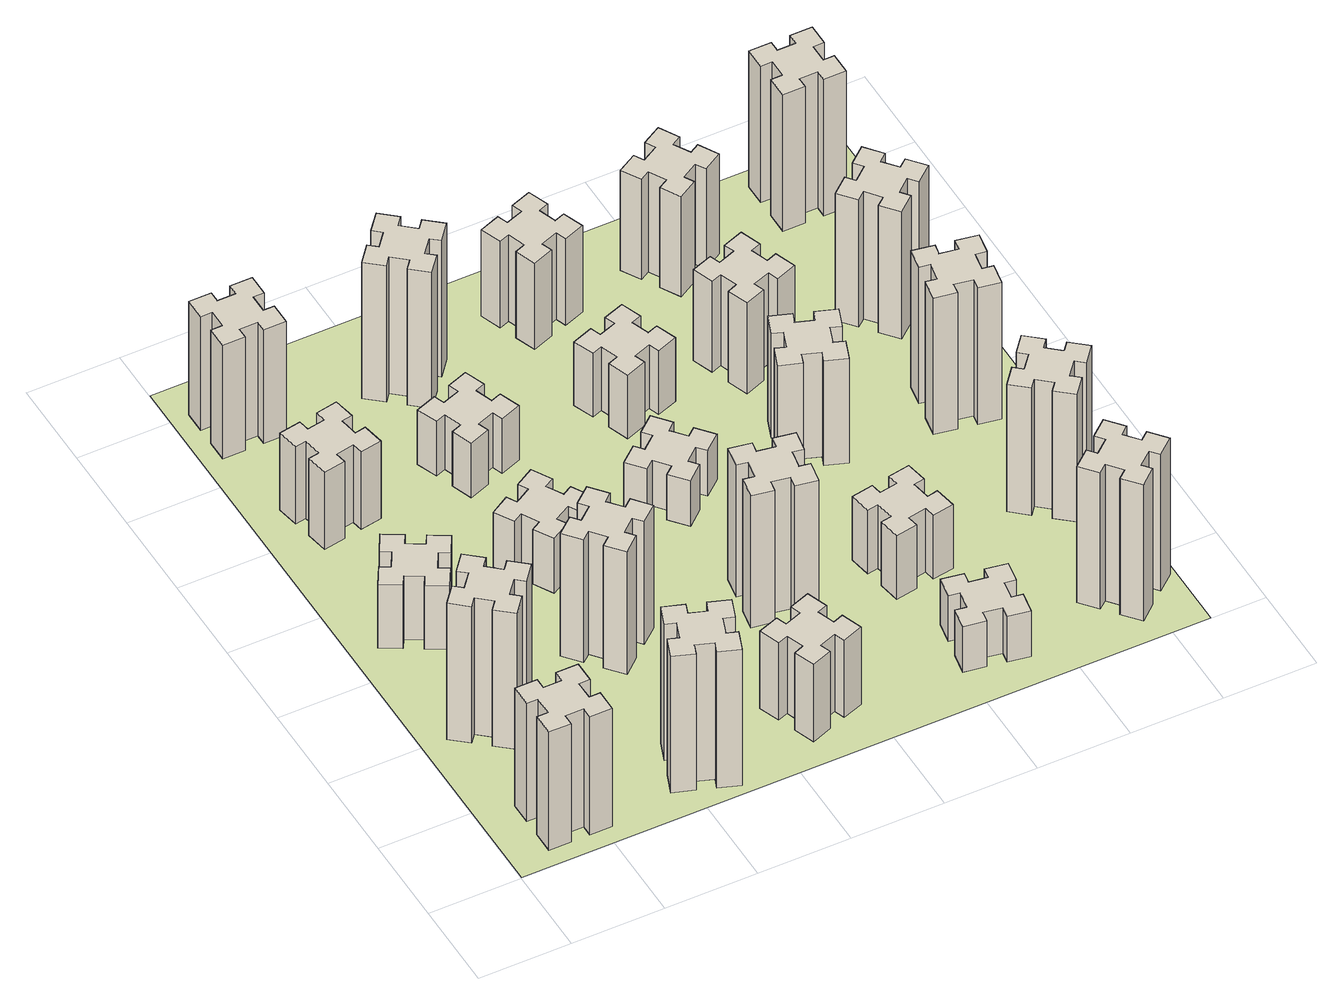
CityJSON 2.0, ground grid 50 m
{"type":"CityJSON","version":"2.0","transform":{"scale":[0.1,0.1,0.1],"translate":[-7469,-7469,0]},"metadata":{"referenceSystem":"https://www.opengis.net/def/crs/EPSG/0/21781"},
"CityObjects":{
"building1":{"type":"Building","attributes":{"class":"1000","function":"1000","usage":"1000","yearOfConstruction":2016,"roofType":"1000","measuredHeight":78,"storeysAboveGround":30,"storeysBelowGround":0},"geometry":[{"type":"Solid","lod":"1","boundaries":[[[[0,1,2,3,4,5,6,7,8,9,10,11,12,13,14,15,16,17,18,19]],[[17,16,20,21]],[[16,15,22,20]],[[15,14,23,22]],[[14,13,24,23]],[[13,12,25,24]],[[12,11,26,25]],[[11,10,27,26]],[[10,9,28,27]],[[9,8,29,28]],[[8,7,30,29]],[[7,6,31,30]],[[6,5,32,31]],[[5,4,33,32]],[[4,3,34,33]],[[3,2,35,34]],[[2,1,36,35]],[[1,0,37,36]],[[0,19,38,37]],[[19,18,39,38]],[[18,17,21,39]],[[24,25,26,27,28,29,30,31,32,33,34,35,36,37,38,39,21,20,22,23]]]]}]},
"building2":{"type":"Building","attributes":{"class":"1000","function":"1000","usage":"1000","yearOfConstruction":2016,"roofType":"1000","measuredHeight":90,"storeysAboveGround":30,"storeysBelowGround":0},"geometry":[{"type":"Solid","lod":"1","boundaries":[[[[40,41,42,43,44,45,46,47,48,49,50,51,52,53,54,55,56,57,58,59]],[[57,56,60,61]],[[56,55,62,60]],[[55,54,63,62]],[[54,53,64,63]],[[53,52,65,64]],[[52,51,66,65]],[[51,50,67,66]],[[50,49,68,67]],[[49,48,69,68]],[[48,47,70,69]],[[47,46,71,70]],[[46,45,72,71]],[[45,44,73,72]],[[44,43,74,73]],[[43,42,75,74]],[[42,41,76,75]],[[41,40,77,76]],[[40,59,78,77]],[[59,58,79,78]],[[58,57,61,79]],[[64,65,66,67,68,69,70,71,72,73,74,75,76,77,78,79,61,60,62,63]]]]}]},
"building3":{"type":"Building","attributes":{"class":"1000","function":"1000","usage":"1000","yearOfConstruction":2016,"roofType":"1000","measuredHeight":42,"storeysAboveGround":30,"storeysBelowGround":0},"geometry":[{"type":"Solid","lod":"1","boundaries":[[[[80,81,82,83,84,85,86,87,88,89,90,91,92,93,94,95,96,97,98,99]],[[97,96,100,101]],[[96,95,102,100]],[[95,94,103,102]],[[94,93,104,103]],[[93,92,105,104]],[[92,91,106,105]],[[91,90,107,106]],[[90,89,108,107]],[[89,88,109,108]],[[88,87,110,109]],[[87,86,111,110]],[[86,85,112,111]],[[85,84,113,112]],[[84,83,114,113]],[[83,82,115,114]],[[82,81,116,115]],[[81,80,117,116]],[[80,99,118,117]],[[99,98,119,118]],[[98,97,101,119]],[[104,105,106,107,108,109,110,111,112,113,114,115,116,117,118,119,101,100,102,103]]]]}]},
"building4":{"type":"Building","attributes":{"class":"1000","function":"1000","usage":"1000","yearOfConstruction":2016,"roofType":"1000","measuredHeight":51,"storeysAboveGround":30,"storeysBelowGround":0},"geometry":[{"type":"Solid","lod":"1","boundaries":[[[[120,121,122,123,124,125,126,127,128,129,130,131,132,133,134,135,136,137,138,139]],[[137,136,140,141]],[[136,135,142,140]],[[135,134,143,142]],[[134,133,144,143]],[[133,132,145,144]],[[132,131,146,145]],[[131,130,147,146]],[[130,129,148,147]],[[129,128,149,148]],[[128,127,150,149]],[[127,126,151,150]],[[126,125,152,151]],[[125,124,153,152]],[[124,123,154,153]],[[123,122,155,154]],[[122,121,156,155]],[[121,120,157,156]],[[120,139,158,157]],[[139,138,159,158]],[[138,137,141,159]],[[144,145,146,147,148,149,150,151,152,153,154,155,156,157,158,159,141,140,142,143]]]]}]},
"building5":{"type":"Building","attributes":{"class":"1000","function":"1000","usage":"1000","yearOfConstruction":2016,"roofType":"1000","measuredHeight":90,"storeysAboveGround":30,"storeysBelowGround":0},"geometry":[{"type":"Solid","lod":"1","boundaries":[[[[160,161,162,163,164,165,166,167,168,169,170,171,172,173,174,175,176,177,178,179]],[[177,176,180,181]],[[176,175,182,180]],[[175,174,183,182]],[[174,173,184,183]],[[173,172,185,184]],[[172,171,186,185]],[[171,170,187,186]],[[170,169,188,187]],[[169,168,189,188]],[[168,167,190,189]],[[167,166,191,190]],[[166,165,192,191]],[[165,164,193,192]],[[164,163,194,193]],[[163,162,195,194]],[[162,161,196,195]],[[161,160,197,196]],[[160,179,198,197]],[[179,178,199,198]],[[178,177,181,199]],[[184,185,186,187,188,189,190,191,192,193,194,195,196,197,198,199,181,180,182,183]]]]}]},
"building6":{"type":"Building","attributes":{"class":"1000","function":"1000","usage":"1000","yearOfConstruction":2016,"roofType":"1000","measuredHeight":75,"storeysAboveGround":30,"storeysBelowGround":0},"geometry":[{"type":"Solid","lod":"1","boundaries":[[[[200,201,202,203,204,205,206,207,208,209,210,211,212,213,214,215,216,217,218,219]],[[217,216,220,221]],[[216,215,222,220]],[[215,214,223,222]],[[214,213,224,223]],[[213,212,225,224]],[[212,211,226,225]],[[211,210,227,226]],[[210,209,228,227]],[[209,208,229,228]],[[208,207,230,229]],[[207,206,231,230]],[[206,205,232,231]],[[205,204,233,232]],[[204,203,234,233]],[[203,202,235,234]],[[202,201,236,235]],[[201,200,237,236]],[[200,219,238,237]],[[219,218,239,238]],[[218,217,221,239]],[[224,225,226,227,228,229,230,231,232,233,234,235,236,237,238,239,221,220,222,223]]]]}]},
"building7":{"type":"Building","attributes":{"class":"1000","function":"1000","usage":"1000","yearOfConstruction":2016,"roofType":"1000","measuredHeight":81,"storeysAboveGround":30,"storeysBelowGround":0},"geometry":[{"type":"Solid","lod":"1","boundaries":[[[[240,241,242,243,244,245,246,247,248,249,250,251,252,253,254,255,256,257,258,259]],[[257,256,260,261]],[[256,255,262,260]],[[255,254,263,262]],[[254,253,264,263]],[[253,252,265,264]],[[252,251,266,265]],[[251,250,267,266]],[[250,249,268,267]],[[249,248,269,268]],[[248,247,270,269]],[[247,246,271,270]],[[246,245,272,271]],[[245,244,273,272]],[[244,243,274,273]],[[243,242,275,274]],[[242,241,276,275]],[[241,240,277,276]],[[240,259,278,277]],[[259,258,279,278]],[[258,257,261,279]],[[264,265,266,267,268,269,270,271,272,273,274,275,276,277,278,279,261,260,262,263]]]]}]},
"building8":{"type":"Building","attributes":{"class":"1000","function":"1000","usage":"1000","yearOfConstruction":2016,"roofType":"1000","measuredHeight":36,"storeysAboveGround":30,"storeysBelowGround":0},"geometry":[{"type":"Solid","lod":"1","boundaries":[[[[280,281,282,283,284,285,286,287,288,289,290,291,292,293,294,295,296,297,298,299]],[[297,296,300,301]],[[296,295,302,300]],[[295,294,303,302]],[[294,293,304,303]],[[293,292,305,304]],[[292,291,306,305]],[[291,290,307,306]],[[290,289,308,307]],[[289,288,309,308]],[[288,287,310,309]],[[287,286,311,310]],[[286,285,312,311]],[[285,284,313,312]],[[284,283,314,313]],[[283,282,315,314]],[[282,281,316,315]],[[281,280,317,316]],[[280,299,318,317]],[[299,298,319,318]],[[298,297,301,319]],[[304,305,306,307,308,309,310,311,312,313,314,315,316,317,318,319,301,300,302,303]]]]}]},
"building9":{"type":"Building","attributes":{"class":"1000","function":"1000","usage":"1000","yearOfConstruction":2016,"roofType":"1000","measuredHeight":51,"storeysAboveGround":30,"storeysBelowGround":0},"geometry":[{"type":"Solid","lod":"1","boundaries":[[[[320,321,322,323,324,325,326,327,328,329,330,331,332,333,334,335,336,337,338,339]],[[337,336,340,341]],[[336,335,342,340]],[[335,334,343,342]],[[334,333,344,343]],[[333,332,345,344]],[[332,331,346,345]],[[331,330,347,346]],[[330,329,348,347]],[[329,328,349,348]],[[328,327,350,349]],[[327,326,351,350]],[[326,325,352,351]],[[325,324,353,352]],[[324,323,354,353]],[[323,322,355,354]],[[322,321,356,355]],[[321,320,357,356]],[[320,339,358,357]],[[339,338,359,358]],[[338,337,341,359]],[[344,345,346,347,348,349,350,351,352,353,354,355,356,357,358,359,341,340,342,343]]]]}]},
"building10":{"type":"Building","attributes":{"class":"1000","function":"1000","usage":"1000","yearOfConstruction":2016,"roofType":"1000","measuredHeight":36,"storeysAboveGround":30,"storeysBelowGround":0},"geometry":[{"type":"Solid","lod":"1","boundaries":[[[[360,361,362,363,364,365,366,367,368,369,370,371,372,373,374,375,376,377,378,379]],[[377,376,380,381]],[[376,375,382,380]],[[375,374,383,382]],[[374,373,384,383]],[[373,372,385,384]],[[372,371,386,385]],[[371,370,387,386]],[[370,369,388,387]],[[369,368,389,388]],[[368,367,390,389]],[[367,366,391,390]],[[366,365,392,391]],[[365,364,393,392]],[[364,363,394,393]],[[363,362,395,394]],[[362,361,396,395]],[[361,360,397,396]],[[360,379,398,397]],[[379,378,399,398]],[[378,377,381,399]],[[384,385,386,387,388,389,390,391,392,393,394,395,396,397,398,399,381,380,382,383]]]]}]},
"building11":{"type":"Building","attributes":{"class":"1000","function":"1000","usage":"1000","yearOfConstruction":2016,"roofType":"1000","measuredHeight":90,"storeysAboveGround":30,"storeysBelowGround":0},"geometry":[{"type":"Solid","lod":"1","boundaries":[[[[400,401,402,403,404,405,406,407,408,409,410,411,412,413,414,415,416,417,418,419]],[[417,416,420,421]],[[416,415,422,420]],[[415,414,423,422]],[[414,413,424,423]],[[413,412,425,424]],[[412,411,426,425]],[[411,410,427,426]],[[410,409,428,427]],[[409,408,429,428]],[[408,407,430,429]],[[407,406,431,430]],[[406,405,432,431]],[[405,404,433,432]],[[404,403,434,433]],[[403,402,435,434]],[[402,401,436,435]],[[401,400,437,436]],[[400,419,438,437]],[[419,418,439,438]],[[418,417,421,439]],[[424,425,426,427,428,429,430,431,432,433,434,435,436,437,438,439,421,420,422,423]]]]}]},
"building12":{"type":"Building","attributes":{"class":"1000","function":"1000","usage":"1000","yearOfConstruction":2016,"roofType":"1000","measuredHeight":87,"storeysAboveGround":30,"storeysBelowGround":0},"geometry":[{"type":"Solid","lod":"1","boundaries":[[[[440,441,442,443,444,445,446,447,448,449,450,451,452,453,454,455,456,457,458,459]],[[457,456,460,461]],[[456,455,462,460]],[[455,454,463,462]],[[454,453,464,463]],[[453,452,465,464]],[[452,451,466,465]],[[451,450,467,466]],[[450,449,468,467]],[[449,448,469,468]],[[448,447,470,469]],[[447,446,471,470]],[[446,445,472,471]],[[445,444,473,472]],[[444,443,474,473]],[[443,442,475,474]],[[442,441,476,475]],[[441,440,477,476]],[[440,459,478,477]],[[459,458,479,478]],[[458,457,461,479]],[[464,465,466,467,468,469,470,471,472,473,474,475,476,477,478,479,461,460,462,463]]]]}]},
"building13":{"type":"Building","attributes":{"class":"1000","function":"1000","usage":"1000","yearOfConstruction":2016,"roofType":"1000","measuredHeight":30,"storeysAboveGround":30,"storeysBelowGround":0},"geometry":[{"type":"Solid","lod":"1","boundaries":[[[[480,481,482,483,484,485,486,487,488,489,490,491,492,493,494,495,496,497,498,499]],[[497,496,500,501]],[[496,495,502,500]],[[495,494,503,502]],[[494,493,504,503]],[[493,492,505,504]],[[492,491,506,505]],[[491,490,507,506]],[[490,489,508,507]],[[489,488,509,508]],[[488,487,510,509]],[[487,486,511,510]],[[486,485,512,511]],[[485,484,513,512]],[[484,483,514,513]],[[483,482,515,514]],[[482,481,516,515]],[[481,480,517,516]],[[480,499,518,517]],[[499,498,519,518]],[[498,497,501,519]],[[504,505,506,507,508,509,510,511,512,513,514,515,516,517,518,519,501,500,502,503]]]]}]},
"building14":{"type":"Building","attributes":{"class":"1000","function":"1000","usage":"1000","yearOfConstruction":2016,"roofType":"1000","measuredHeight":42,"storeysAboveGround":30,"storeysBelowGround":0},"geometry":[{"type":"Solid","lod":"1","boundaries":[[[[520,521,522,523,524,525,526,527,528,529,530,531,532,533,534,535,536,537,538,539]],[[537,536,540,541]],[[536,535,542,540]],[[535,534,543,542]],[[534,533,544,543]],[[533,532,545,544]],[[532,531,546,545]],[[531,530,547,546]],[[530,529,548,547]],[[529,528,549,548]],[[528,527,550,549]],[[527,526,551,550]],[[526,525,552,551]],[[525,524,553,552]],[[524,523,554,553]],[[523,522,555,554]],[[522,521,556,555]],[[521,520,557,556]],[[520,539,558,557]],[[539,538,559,558]],[[538,537,541,559]],[[544,545,546,547,548,549,550,551,552,553,554,555,556,557,558,559,541,540,542,543]]]]}]},
"building15":{"type":"Building","attributes":{"class":"1000","function":"1000","usage":"1000","yearOfConstruction":2016,"roofType":"1000","measuredHeight":30,"storeysAboveGround":30,"storeysBelowGround":0},"geometry":[{"type":"Solid","lod":"1","boundaries":[[[[560,561,562,563,564,565,566,567,568,569,570,571,572,573,574,575,576,577,578,579]],[[577,576,580,581]],[[576,575,582,580]],[[575,574,583,582]],[[574,573,584,583]],[[573,572,585,584]],[[572,571,586,585]],[[571,570,587,586]],[[570,569,588,587]],[[569,568,589,588]],[[568,567,590,589]],[[567,566,591,590]],[[566,565,592,591]],[[565,564,593,592]],[[564,563,594,593]],[[563,562,595,594]],[[562,561,596,595]],[[561,560,597,596]],[[560,579,598,597]],[[579,578,599,598]],[[578,577,581,599]],[[584,585,586,587,588,589,590,591,592,593,594,595,596,597,598,599,581,580,582,583]]]]}]},
"building16":{"type":"Building","attributes":{"class":"1000","function":"1000","usage":"1000","yearOfConstruction":2016,"roofType":"1000","measuredHeight":57,"storeysAboveGround":30,"storeysBelowGround":0},"geometry":[{"type":"Solid","lod":"1","boundaries":[[[[600,601,602,603,604,605,606,607,608,609,610,611,612,613,614,615,616,617,618,619]],[[617,616,620,621]],[[616,615,622,620]],[[615,614,623,622]],[[614,613,624,623]],[[613,612,625,624]],[[612,611,626,625]],[[611,610,627,626]],[[610,609,628,627]],[[609,608,629,628]],[[608,607,630,629]],[[607,606,631,630]],[[606,605,632,631]],[[605,604,633,632]],[[604,603,634,633]],[[603,602,635,634]],[[602,601,636,635]],[[601,600,637,636]],[[600,619,638,637]],[[619,618,639,638]],[[618,617,621,639]],[[624,625,626,627,628,629,630,631,632,633,634,635,636,637,638,639,621,620,622,623]]]]}]},
"building17":{"type":"Building","attributes":{"class":"1000","function":"1000","usage":"1000","yearOfConstruction":2016,"roofType":"1000","measuredHeight":42,"storeysAboveGround":30,"storeysBelowGround":0},"geometry":[{"type":"Solid","lod":"1","boundaries":[[[[640,641,642,643,644,645,646,647,648,649,650,651,652,653,654,655,656,657,658,659]],[[657,656,660,661]],[[656,655,662,660]],[[655,654,663,662]],[[654,653,664,663]],[[653,652,665,664]],[[652,651,666,665]],[[651,650,667,666]],[[650,649,668,667]],[[649,648,669,668]],[[648,647,670,669]],[[647,646,671,670]],[[646,645,672,671]],[[645,644,673,672]],[[644,643,674,673]],[[643,642,675,674]],[[642,641,676,675]],[[641,640,677,676]],[[640,659,678,677]],[[659,658,679,678]],[[658,657,661,679]],[[664,665,666,667,668,669,670,671,672,673,674,675,676,677,678,679,661,660,662,663]]]]}]},
"building18":{"type":"Building","attributes":{"class":"1000","function":"1000","usage":"1000","yearOfConstruction":2016,"roofType":"1000","measuredHeight":69,"storeysAboveGround":30,"storeysBelowGround":0},"geometry":[{"type":"Solid","lod":"1","boundaries":[[[[680,681,682,683,684,685,686,687,688,689,690,691,692,693,694,695,696,697,698,699]],[[697,696,700,701]],[[696,695,702,700]],[[695,694,703,702]],[[694,693,704,703]],[[693,692,705,704]],[[692,691,706,705]],[[691,690,707,706]],[[690,689,708,707]],[[689,688,709,708]],[[688,687,710,709]],[[687,686,711,710]],[[686,685,712,711]],[[685,684,713,712]],[[684,683,714,713]],[[683,682,715,714]],[[682,681,716,715]],[[681,680,717,716]],[[680,699,718,717]],[[699,698,719,718]],[[698,697,701,719]],[[704,705,706,707,708,709,710,711,712,713,714,715,716,717,718,719,701,700,702,703]]]]}]},
"building19":{"type":"Building","attributes":{"class":"1000","function":"1000","usage":"1000","yearOfConstruction":2016,"roofType":"1000","measuredHeight":60,"storeysAboveGround":30,"storeysBelowGround":0},"geometry":[{"type":"Solid","lod":"1","boundaries":[[[[720,721,722,723,724,725,726,727,728,729,730,731,732,733,734,735,736,737,738,739]],[[737,736,740,741]],[[736,735,742,740]],[[735,734,743,742]],[[734,733,744,743]],[[733,732,745,744]],[[732,731,746,745]],[[731,730,747,746]],[[730,729,748,747]],[[729,728,749,748]],[[728,727,750,749]],[[727,726,751,750]],[[726,725,752,751]],[[725,724,753,752]],[[724,723,754,753]],[[723,722,755,754]],[[722,721,756,755]],[[721,720,757,756]],[[720,739,758,757]],[[739,738,759,758]],[[738,737,741,759]],[[744,745,746,747,748,749,750,751,752,753,754,755,756,757,758,759,741,740,742,743]]]]}]},
"building20":{"type":"Building","attributes":{"class":"1000","function":"1000","usage":"1000","yearOfConstruction":2016,"roofType":"1000","measuredHeight":90,"storeysAboveGround":30,"storeysBelowGround":0},"geometry":[{"type":"Solid","lod":"1","boundaries":[[[[760,761,762,763,764,765,766,767,768,769,770,771,772,773,774,775,776,777,778,779]],[[777,776,780,781]],[[776,775,782,780]],[[775,774,783,782]],[[774,773,784,783]],[[773,772,785,784]],[[772,771,786,785]],[[771,770,787,786]],[[770,769,788,787]],[[769,768,789,788]],[[768,767,790,789]],[[767,766,791,790]],[[766,765,792,791]],[[765,764,793,792]],[[764,763,794,793]],[[763,762,795,794]],[[762,761,796,795]],[[761,760,797,796]],[[760,779,798,797]],[[779,778,799,798]],[[778,777,781,799]],[[784,785,786,787,788,789,790,791,792,793,794,795,796,797,798,799,781,780,782,783]]]]}]},
"building21":{"type":"Building","attributes":{"class":"1000","function":"1000","usage":"1000","yearOfConstruction":2016,"roofType":"1000","measuredHeight":66,"storeysAboveGround":30,"storeysBelowGround":0},"geometry":[{"type":"Solid","lod":"1","boundaries":[[[[800,801,802,803,804,805,806,807,808,809,810,811,812,813,814,815,816,817,818,819]],[[817,816,820,821]],[[816,815,822,820]],[[815,814,823,822]],[[814,813,824,823]],[[813,812,825,824]],[[812,811,826,825]],[[811,810,827,826]],[[810,809,828,827]],[[809,808,829,828]],[[808,807,830,829]],[[807,806,831,830]],[[806,805,832,831]],[[805,804,833,832]],[[804,803,834,833]],[[803,802,835,834]],[[802,801,836,835]],[[801,800,837,836]],[[800,819,838,837]],[[819,818,839,838]],[[818,817,821,839]],[[824,825,826,827,828,829,830,831,832,833,834,835,836,837,838,839,821,820,822,823]]]]}]},
"building22":{"type":"Building","attributes":{"class":"1000","function":"1000","usage":"1000","yearOfConstruction":2016,"roofType":"1000","measuredHeight":84,"storeysAboveGround":30,"storeysBelowGround":0},"geometry":[{"type":"Solid","lod":"1","boundaries":[[[[840,841,842,843,844,845,846,847,848,849,850,851,852,853,854,855,856,857,858,859]],[[857,856,860,861]],[[856,855,862,860]],[[855,854,863,862]],[[854,853,864,863]],[[853,852,865,864]],[[852,851,866,865]],[[851,850,867,866]],[[850,849,868,867]],[[849,848,869,868]],[[848,847,870,869]],[[847,846,871,870]],[[846,845,872,871]],[[845,844,873,872]],[[844,843,874,873]],[[843,842,875,874]],[[842,841,876,875]],[[841,840,877,876]],[[840,859,878,877]],[[859,858,879,878]],[[858,857,861,879]],[[864,865,866,867,868,869,870,871,872,873,874,875,876,877,878,879,861,860,862,863]]]]}]},
"building23":{"type":"Building","attributes":{"class":"1000","function":"1000","usage":"1000","yearOfConstruction":2016,"roofType":"1000","measuredHeight":90,"storeysAboveGround":30,"storeysBelowGround":0},"geometry":[{"type":"Solid","lod":"1","boundaries":[[[[880,881,882,883,884,885,886,887,888,889,890,891,892,893,894,895,896,897,898,899]],[[897,896,900,901]],[[896,895,902,900]],[[895,894,903,902]],[[894,893,904,903]],[[893,892,905,904]],[[892,891,906,905]],[[891,890,907,906]],[[890,889,908,907]],[[889,888,909,908]],[[888,887,910,909]],[[887,886,911,910]],[[886,885,912,911]],[[885,884,913,912]],[[884,883,914,913]],[[883,882,915,914]],[[882,881,916,915]],[[881,880,917,916]],[[880,899,918,917]],[[899,898,919,918]],[[898,897,901,919]],[[904,905,906,907,908,909,910,911,912,913,914,915,916,917,918,919,901,900,902,903]]]]}]},
"building24":{"type":"Building","attributes":{"class":"1000","function":"1000","usage":"1000","yearOfConstruction":2016,"roofType":"1000","measuredHeight":84,"storeysAboveGround":30,"storeysBelowGround":0},"geometry":[{"type":"Solid","lod":"1","boundaries":[[[[920,921,922,923,924,925,926,927,928,929,930,931,932,933,934,935,936,937,938,939]],[[937,936,940,941]],[[936,935,942,940]],[[935,934,943,942]],[[934,933,944,943]],[[933,932,945,944]],[[932,931,946,945]],[[931,930,947,946]],[[930,929,948,947]],[[929,928,949,948]],[[928,927,950,949]],[[927,926,951,950]],[[926,925,952,951]],[[925,924,953,952]],[[924,923,954,953]],[[923,922,955,954]],[[922,921,956,955]],[[921,920,957,956]],[[920,939,958,957]],[[939,938,959,958]],[[938,937,941,959]],[[944,945,946,947,948,949,950,951,952,953,954,955,956,957,958,959,941,940,942,943]]]]}]},
"building25":{"type":"Building","attributes":{"class":"1000","function":"1000","usage":"1000","yearOfConstruction":2016,"roofType":"1000","measuredHeight":90,"storeysAboveGround":30,"storeysBelowGround":0},"geometry":[{"type":"Solid","lod":"1","boundaries":[[[[960,961,962,963,964,965,966,967,968,969,970,971,972,973,974,975,976,977,978,979]],[[977,976,980,981]],[[976,975,982,980]],[[975,974,983,982]],[[974,973,984,983]],[[973,972,985,984]],[[972,971,986,985]],[[971,970,987,986]],[[970,969,988,987]],[[969,968,989,988]],[[968,967,990,989]],[[967,966,991,990]],[[966,965,992,991]],[[965,964,993,992]],[[964,963,994,993]],[[963,962,995,994]],[[962,961,996,995]],[[961,960,997,996]],[[960,979,998,997]],[[979,978,999,998]],[[978,977,981,999]],[[984,985,986,987,988,989,990,991,992,993,994,995,996,997,998,999,981,980,982,983]]]]}]},
"landuse1":{"type":"LandUse","attributes":{"name":"plot1","function":"1010"},"geometry":[{"type":"MultiSurface","lod":"1","boundaries":[[[1000,1001,1002,1003]]]}]}
},
"vertices":[
[265,325,0],[265,225,0],[205,225,0],[205,105,0],[325,105,0],[325,165,0],[425,165,0],[425,105,0],[545,105,0],[545,225,0],[485,225,0],[485,325,0],[545,325,0],[545,445,0],[425,445,0],[425,385,0],[325,385,0],[325,445,0],[205,445,0],[205,325,0],[325,385,780],[325,445,780],[425,385,780],[425,445,780],[545,445,780],[545,325,780],[485,325,780],[485,225,780],[545,225,780],[545,105,780],[425,105,780],[425,165,780],[325,165,780],[325,105,780],[205,105,780],[205,225,780],[265,225,780],[265,325,780],[205,325,780],[205,445,780],
[484,1067,0],[408,1132,0],[446,1178,0],[354,1255,0],[277,1163,0],[323,1124,0],[259,1048,0],[213,1086,0],[136,994,0],[228,917,0],[266,963,0],[343,899,0],[304,853,0],[396,776,0],[473,868,0],[427,906,0],[492,983,0],[538,944,0],[615,1036,0],[523,1113,0],[492,983,900],[538,944,900],[427,906,900],[473,868,900],[396,776,900],[304,853,900],[343,899,900],[266,963,900],[228,917,900],[136,994,900],[213,1086,900],[259,1048,900],[323,1124,900],[277,1163,900],[354,1255,900],[446,1178,900],[408,1132,900],[484,1067,900],[523,1113,900],[615,1036,900],
[474,1826,0],[387,1876,0],[417,1928,0],[313,1988,0],[253,1884,0],[305,1854,0],[255,1767,0],[203,1797,0],[143,1693,0],[247,1633,0],[277,1685,0],[364,1635,0],[334,1583,0],[438,1523,0],[498,1627,0],[446,1657,0],[496,1744,0],[548,1714,0],[608,1818,0],[504,1878,0],[496,1744,420],[548,1714,420],[446,1657,420],[498,1627,420],[438,1523,420],[334,1583,420],[364,1635,420],[277,1685,420],[247,1633,420],[143,1693,420],[203,1797,420],[255,1767,420],[305,1854,420],[253,1884,420],[313,1988,420],[417,1928,420],[387,1876,420],[474,1826,420],[504,1878,420],[608,1818,420],
[405,2712,0],[307,2695,0],[297,2754,0],[178,2733,0],[199,2615,0],[258,2625,0],[276,2527,0],[217,2517,0],[237,2398,0],[356,2419,0],[345,2478,0],[444,2496,0],[454,2437,0],[572,2457,0],[551,2576,0],[492,2565,0],[475,2664,0],[534,2674,0],[513,2792,0],[395,2771,0],[475,2664,510],[534,2674,510],[492,2565,510],[551,2576,510],[572,2457,510],[454,2437,510],[444,2496,510],[345,2478,510],[356,2419,510],[237,2398,510],[217,2517,510],[276,2527,510],[258,2625,510],[199,2615,510],[178,2733,510],[297,2754,510],[307,2695,510],[405,2712,510],[395,2771,510],[513,2792,510],
[1029,360,0],[995,266,0],[939,287,0],[897,174,0],[1010,133,0],[1031,189,0],[1125,155,0],[1104,99,0],[1217,57,0],[1258,170,0],[1202,191,0],[1236,285,0],[1292,264,0],[1333,377,0],[1220,418,0],[1200,362,0],[1106,396,0],[1127,452,0],[1014,493,0],[973,380,0],[1106,396,900],[1127,452,900],[1200,362,900],[1220,418,900],[1333,377,900],[1292,264,900],[1236,285,900],[1202,191,900],[1258,170,900],[1217,57,900],[1104,99,900],[1125,155,900],[1031,189,900],[1010,133,900],[897,174,900],[939,287,900],[995,266,900],[1029,360,900],[973,380,900],[1014,493,900],
[225,3225,0],[325,3225,0],[325,3165,0],[445,3165,0],[445,3285,0],[385,3285,0],[385,3385,0],[445,3385,0],[445,3505,0],[325,3505,0],[325,3445,0],[225,3445,0],[225,3505,0],[105,3505,0],[105,3385,0],[165,3385,0],[165,3285,0],[105,3285,0],[105,3165,0],[225,3165,0],[165,3285,750],[105,3285,750],[165,3385,750],[105,3385,750],[105,3505,750],[225,3505,750],[225,3445,750],[325,3445,750],[325,3505,750],[445,3505,750],[445,3385,750],[385,3385,750],[385,3285,750],[445,3285,750],[445,3165,750],[325,3165,750],[325,3225,750],[225,3225,750],[225,3165,750],[105,3165,750],
[1083,1332,0],[1006,1267,0],[968,1313,0],[876,1236,0],[953,1144,0],[999,1183,0],[1063,1106,0],[1017,1068,0],[1094,976,0],[1186,1053,0],[1148,1099,0],[1224,1163,0],[1263,1117,0],[1355,1194,0],[1278,1286,0],[1232,1248,0],[1167,1324,0],[1213,1363,0],[1136,1455,0],[1044,1378,0],[1167,1324,810],[1213,1363,810],[1232,1248,810],[1278,1286,810],[1355,1194,810],[1263,1117,810],[1224,1163,810],[1148,1099,810],[1186,1053,810],[1094,976,810],[1017,1068,810],[1063,1106,810],[999,1183,810],[953,1144,810],[876,1236,810],[968,1313,810],[1006,1267,810],[1083,1332,810],[1044,1378,810],[1136,1455,810],
[1236,1867,0],[1186,1954,0],[1238,1984,0],[1178,2088,0],[1074,2028,0],[1104,1976,0],[1017,1926,0],[987,1978,0],[883,1918,0],[943,1814,0],[995,1844,0],[1045,1757,0],[993,1727,0],[1053,1623,0],[1157,1683,0],[1127,1735,0],[1214,1785,0],[1244,1733,0],[1348,1793,0],[1288,1897,0],[1214,1785,360],[1244,1733,360],[1127,1735,360],[1157,1683,360],[1053,1623,360],[993,1727,360],[1045,1757,360],[995,1844,360],[943,1814,360],[883,1918,360],[987,1978,360],[1017,1926,360],[1104,1976,360],[1074,2028,360],[1178,2088,360],[1238,1984,360],[1186,1954,360],[1236,1867,360],[1288,1897,360],[1348,1793,360],
[1765,496,0],[1671,462,0],[1650,518,0],[1537,477,0],[1579,364,0],[1635,385,0],[1669,291,0],[1613,270,0],[1654,157,0],[1767,199,0],[1746,255,0],[1840,289,0],[1860,233,0],[1973,274,0],[1932,387,0],[1876,366,0],[1842,460,0],[1898,480,0],[1857,593,0],[1744,552,0],[1842,460,510],[1898,480,510],[1876,366,510],[1932,387,510],[1973,274,510],[1860,233,510],[1840,289,510],[1746,255,510],[1767,199,510],[1654,157,510],[1613,270,510],[1669,291,510],[1635,385,510],[1579,364,510],[1537,477,510],[1650,518,510],[1671,462,510],[1765,496,510],[1744,552,510],[1857,593,510],
[1106,2475,0],[1200,2509,0],[1220,2453,0],[1333,2494,0],[1292,2607,0],[1236,2586,0],[1202,2680,0],[1258,2700,0],[1217,2813,0],[1104,2772,0],[1125,2716,0],[1031,2682,0],[1010,2738,0],[897,2697,0],[939,2584,0],[995,2605,0],[1029,2511,0],[973,2490,0],[1014,2377,0],[1127,2419,0],[1029,2511,360],[973,2490,360],[995,2605,360],[939,2584,360],[897,2697,360],[1010,2738,360],[1031,2682,360],[1125,2716,360],[1104,2772,360],[1217,2813,360],[1258,2700,360],[1202,2680,360],[1236,2586,360],[1292,2607,360],[1333,2494,360],[1220,2453,360],[1200,2509,360],[1106,2475,360],[1127,2419,360],[1014,2377,360],
[1006,3183,0],[1083,3119,0],[1044,3073,0],[1136,2996,0],[1213,3088,0],[1167,3126,0],[1232,3203,0],[1278,3164,0],[1355,3256,0],[1263,3333,0],[1224,3287,0],[1148,3352,0],[1186,3398,0],[1094,3475,0],[1017,3383,0],[1063,3344,0],[999,3268,0],[953,3306,0],[876,3214,0],[968,3137,0],[999,3268,900],[953,3306,900],[1063,3344,900],[1017,3383,900],[1094,3475,900],[1186,3398,900],[1148,3352,900],[1224,3287,900],[1263,3333,900],[1355,3256,900],[1278,3164,900],[1232,3203,900],[1167,3126,900],[1213,3088,900],[1136,2996,900],[1044,3073,900],[1083,3119,900],[1006,3183,900],[968,3137,900],[876,3214,900],
[1887,1016,0],[1985,998,0],[1975,939,0],[2093,918,0],[2114,1037,0],[2055,1047,0],[2072,1145,0],[2131,1135,0],[2152,1253,0],[2034,1274,0],[2024,1215,0],[1925,1232,0],[1936,1291,0],[1817,1312,0],[1797,1194,0],[1856,1184,0],[1838,1085,0],[1779,1096,0],[1758,977,0],[1877,957,0],[1838,1085,870],[1779,1096,870],[1856,1184,870],[1797,1194,870],[1817,1312,870],[1936,1291,870],[1925,1232,870],[2024,1215,870],[2034,1274,870],[2152,1253,870],[2131,1135,870],[2072,1145,870],[2055,1047,870],[2114,1037,870],[2093,918,870],[1975,939,870],[1985,998,870],[1887,1016,870],[1877,957,870],[1758,977,870],
[1972,1988,0],[1907,2064,0],[1953,2103,0],[1876,2195,0],[1784,2118,0],[1823,2072,0],[1746,2007,0],[1708,2053,0],[1616,1976,0],[1693,1884,0],[1739,1923,0],[1803,1846,0],[1757,1808,0],[1834,1716,0],[1926,1793,0],[1888,1839,0],[1964,1903,0],[2003,1857,0],[2095,1934,0],[2018,2026,0],[1964,1903,300],[2003,1857,300],[1888,1839,300],[1926,1793,300],[1834,1716,300],[1757,1808,300],[1803,1846,300],[1739,1923,300],[1693,1884,300],[1616,1976,300],[1708,2053,300],[1746,2007,300],[1823,2072,300],[1784,2118,300],[1876,2195,300],[1953,2103,300],[1907,2064,300],[1972,1988,300],[2018,2026,300],[2095,1934,300],
[2076,2586,0],[2042,2680,0],[2098,2700,0],[2057,2813,0],[1944,2772,0],[1965,2716,0],[1871,2682,0],[1850,2738,0],[1737,2697,0],[1779,2584,0],[1835,2605,0],[1869,2511,0],[1813,2490,0],[1854,2377,0],[1967,2419,0],[1946,2475,0],[2040,2509,0],[2060,2453,0],[2173,2494,0],[2132,2607,0],[2040,2509,420],[2060,2453,420],[1946,2475,420],[1967,2419,420],[1854,2377,420],[1813,2490,420],[1869,2511,420],[1835,2605,420],[1779,2584,420],[1737,2697,420],[1850,2738,420],[1871,2682,420],[1965,2716,420],[1944,2772,420],[2057,2813,420],[2098,2700,420],[2042,2680,420],[2076,2586,420],[2132,2607,420],[2173,2494,420],
[2596,444,0],[2578,345,0],[2519,356,0],[2498,237,0],[2617,217,0],[2627,276,0],[2725,258,0],[2715,199,0],[2833,178,0],[2854,297,0],[2795,307,0],[2812,405,0],[2871,395,0],[2892,513,0],[2774,534,0],[2764,475,0],[2665,492,0],[2676,551,0],[2557,572,0],[2537,454,0],[2665,492,300],[2676,551,300],[2764,475,300],[2774,534,300],[2892,513,300],[2871,395,300],[2812,405,300],[2795,307,300],[2854,297,300],[2833,178,300],[2715,199,300],[2725,258,300],[2627,276,300],[2617,217,300],[2498,237,300],[2519,356,300],[2578,345,300],[2596,444,300],[2537,454,300],[2557,572,300],
[1846,3215,0],[1940,3249,0],[1960,3193,0],[2073,3234,0],[2032,3347,0],[1976,3326,0],[1942,3420,0],[1998,3440,0],[1957,3553,0],[1844,3512,0],[1865,3456,0],[1771,3422,0],[1750,3478,0],[1637,3437,0],[1679,3324,0],[1735,3345,0],[1769,3251,0],[1713,3230,0],[1754,3117,0],[1867,3159,0],[1769,3251,570],[1713,3230,570],[1735,3345,570],[1679,3324,570],[1637,3437,570],[1750,3478,570],[1771,3422,570],[1865,3456,570],[1844,3512,570],[1957,3553,570],[1998,3440,570],[1942,3420,570],[1976,3326,570],[2032,3347,570],[2073,3234,570],[1960,3193,570],[1940,3249,570],[1846,3215,570],[1867,3159,570],[1754,3117,570],
[2625,1132,0],[2527,1115,0],[2517,1174,0],[2398,1153,0],[2419,1035,0],[2478,1045,0],[2496,947,0],[2437,937,0],[2457,818,0],[2576,839,0],[2565,898,0],[2664,916,0],[2674,857,0],[2792,877,0],[2771,996,0],[2712,985,0],[2695,1084,0],[2754,1094,0],[2733,1212,0],[2615,1191,0],[2695,1084,420],[2754,1094,420],[2712,985,420],[2771,996,420],[2792,877,420],[2674,857,420],[2664,916,420],[2565,898,420],[2576,839,420],[2457,818,420],[2437,937,420],[2496,947,420],[2478,1045,420],[2419,1035,420],[2398,1153,420],[2517,1174,420],[2527,1115,420],[2625,1132,420],[2615,1191,420],[2733,1212,420],
[2682,1871,0],[2716,1965,0],[2772,1944,0],[2813,2057,0],[2700,2098,0],[2680,2042,0],[2586,2076,0],[2607,2132,0],[2494,2173,0],[2453,2060,0],[2509,2040,0],[2475,1946,0],[2419,1967,0],[2377,1854,0],[2490,1813,0],[2511,1869,0],[2605,1835,0],[2584,1779,0],[2697,1737,0],[2738,1850,0],[2605,1835,690],[2584,1779,690],[2511,1869,690],[2490,1813,690],[2377,1854,690],[2419,1967,690],[2475,1946,690],[2509,2040,690],[2453,2060,690],[2494,2173,690],[2607,2132,690],[2586,2076,690],[2680,2042,690],[2700,2098,690],[2813,2057,690],[2772,1944,690],[2716,1965,690],[2682,1871,690],[2738,1850,690],[2697,1737,690],
[2586,2475,0],[2680,2509,0],[2700,2453,0],[2813,2494,0],[2772,2607,0],[2716,2586,0],[2682,2680,0],[2738,2700,0],[2697,2813,0],[2584,2772,0],[2605,2716,0],[2511,2682,0],[2490,2738,0],[2377,2697,0],[2419,2584,0],[2475,2605,0],[2509,2511,0],[2453,2490,0],[2494,2377,0],[2607,2419,0],[2509,2511,600],[2453,2490,600],[2475,2605,600],[2419,2584,600],[2377,2697,600],[2490,2738,600],[2511,2682,600],[2605,2716,600],[2584,2772,600],[2697,2813,600],[2738,2700,600],[2682,2680,600],[2716,2586,600],[2772,2607,600],[2813,2494,600],[2700,2453,600],[2680,2509,600],[2586,2475,600],[2607,2419,600],[2494,2377,600],
[3468,259,0],[3544,323,0],[3583,277,0],[3675,354,0],[3598,446,0],[3552,408,0],[3487,484,0],[3533,523,0],[3456,615,0],[3364,538,0],[3403,492,0],[3326,427,0],[3288,473,0],[3196,396,0],[3273,304,0],[3319,343,0],[3383,266,0],[3337,228,0],[3414,136,0],[3506,213,0],[3383,266,900],[3337,228,900],[3319,343,900],[3273,304,900],[3196,396,900],[3288,473,900],[3326,427,900],[3403,492,900],[3364,538,900],[3456,615,900],[3533,523,900],[3487,484,900],[3552,408,900],[3598,446,900],[3675,354,900],[3583,277,900],[3544,323,900],[3468,259,900],[3506,213,900],[3414,136,900],
[2716,3347,0],[2666,3434,0],[2718,3464,0],[2658,3568,0],[2554,3508,0],[2584,3456,0],[2497,3406,0],[2467,3458,0],[2363,3398,0],[2423,3294,0],[2475,3324,0],[2525,3237,0],[2473,3207,0],[2533,3103,0],[2637,3163,0],[2607,3215,0],[2694,3265,0],[2724,3213,0],[2828,3273,0],[2768,3377,0],[2694,3265,660],[2724,3213,660],[2607,3215,660],[2637,3163,660],[2533,3103,660],[2473,3207,660],[2525,3237,660],[2475,3324,660],[2423,3294,660],[2363,3398,660],[2467,3458,660],[2497,3406,660],[2584,3456,660],[2554,3508,660],[2658,3568,660],[2718,3464,660],[2666,3434,660],[2716,3347,660],[2768,3377,660],[2828,3273,660],
[3487,1006,0],[3552,1083,0],[3598,1044,0],[3675,1136,0],[3583,1213,0],[3544,1167,0],[3468,1232,0],[3506,1278,0],[3414,1355,0],[3337,1263,0],[3383,1224,0],[3319,1148,0],[3273,1186,0],[3196,1094,0],[3288,1017,0],[3326,1063,0],[3403,999,0],[3364,953,0],[3456,876,0],[3533,968,0],[3403,999,840],[3364,953,840],[3326,1063,840],[3288,1017,840],[3196,1094,840],[3273,1186,840],[3319,1148,840],[3383,1224,840],[3337,1263,840],[3414,1355,840],[3506,1278,840],[3468,1232,840],[3544,1167,840],[3583,1213,840],[3675,1136,840],[3598,1044,840],[3552,1083,840],[3487,1006,840],[3533,968,840],[3456,876,840],
[3435,1787,0],[3452,1885,0],[3511,1875,0],[3532,1993,0],[3414,2014,0],[3404,1955,0],[3305,1972,0],[3316,2031,0],[3197,2052,0],[3177,1934,0],[3236,1924,0],[3218,1825,0],[3159,1836,0],[3138,1717,0],[3257,1697,0],[3267,1756,0],[3365,1738,0],[3355,1679,0],[3473,1658,0],[3494,1777,0],[3365,1738,900],[3355,1679,900],[3267,1756,900],[3257,1697,900],[3138,1717,900],[3159,1836,900],[3218,1825,900],[3236,1924,900],[3177,1934,900],[3197,2052,900],[3316,2031,900],[3305,1972,900],[3404,1955,900],[3414,2014,900],[3532,1993,900],[3511,1875,900],[3452,1885,900],[3435,1787,900],[3494,1777,900],[3473,1658,900],
[3452,2628,0],[3387,2704,0],[3433,2743,0],[3356,2835,0],[3264,2758,0],[3303,2712,0],[3226,2647,0],[3188,2693,0],[3096,2616,0],[3173,2524,0],[3219,2563,0],[3283,2486,0],[3237,2448,0],[3314,2356,0],[3406,2433,0],[3368,2479,0],[3444,2543,0],[3483,2497,0],[3575,2574,0],[3498,2666,0],[3444,2543,840],[3483,2497,840],[3368,2479,840],[3406,2433,840],[3314,2356,840],[3237,2448,840],[3283,2486,840],[3219,2563,840],[3173,2524,840],[3096,2616,840],[3188,2693,840],[3226,2647,840],[3303,2712,840],[3264,2758,840],[3356,2835,840],[3433,2743,840],[3387,2704,840],[3452,2628,840],[3498,2666,840],[3575,2574,840],
[3285,3325,0],[3385,3325,0],[3385,3265,0],[3505,3265,0],[3505,3385,0],[3445,3385,0],[3445,3485,0],[3505,3485,0],[3505,3605,0],[3385,3605,0],[3385,3545,0],[3285,3545,0],[3285,3605,0],[3165,3605,0],[3165,3485,0],[3225,3485,0],[3225,3385,0],[3165,3385,0],[3165,3265,0],[3285,3265,0],[3225,3385,900],[3165,3385,900],[3225,3485,900],[3165,3485,900],[3165,3605,900],[3285,3605,900],[3285,3545,900],[3385,3545,900],[3385,3605,900],[3505,3605,900],[3505,3485,900],[3445,3485,900],[3445,3385,900],[3505,3385,900],[3505,3265,900],[3385,3265,900],[3385,3325,900],[3285,3325,900],[3285,3265,900],[3165,3265,900],
[5,3705,0],[3705,3705,0],[3705,5,0],[5,5,0]
]}
